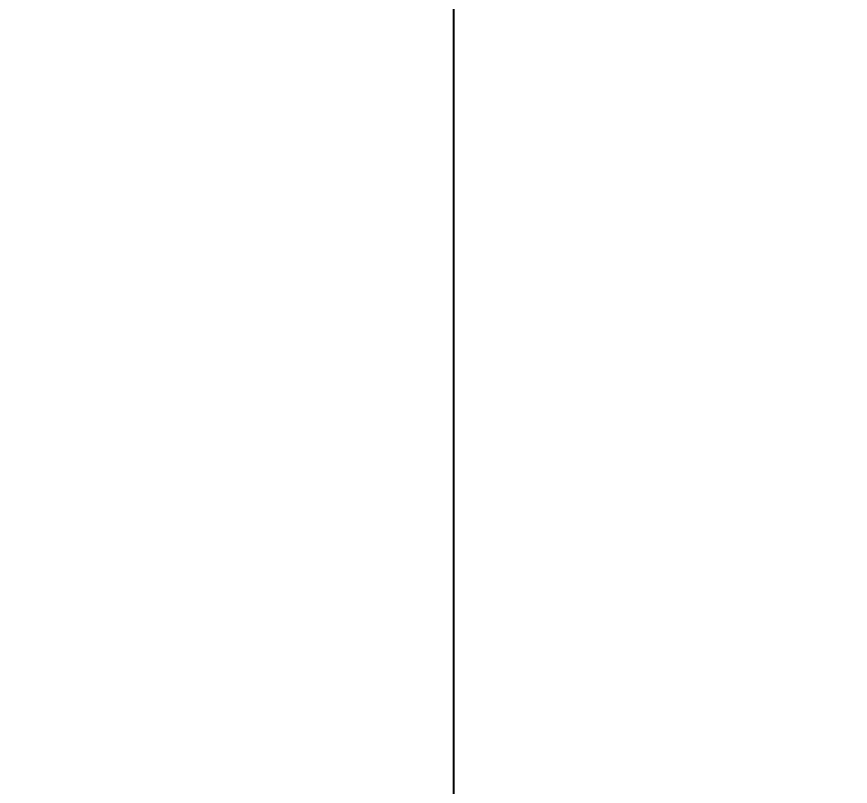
# Model space of a CAD drawing. Header units: inches. Extents: x 129892 to 140765, y 18172 to 24435.
# Drawn here: x 135436 to 135544.8, y 22386.2 to 22486.6 of the extents above; entities that cross this region are included whole.
import ezdxf

# ---------------------------------------------------------------- set-up
doc = ezdxf.new("R2010")
doc.units = ezdxf.units.IN
doc.header["$MEASUREMENT"] = 0
doc.header["$PDMODE"] = 66
doc.styles.add('EXCELSIOR', font='dim.shx', dxfattribs={"height": 45})
doc.dimstyles.new('EXCELSIOR', dxfattribs={"dimtxt": 50, "dimasz": 15, "dimexe": 20, "dimexo": 20, "dimgap": 10, "dimtad": 1, "dimdec": 0, "dimtxsty": 'EXCELSIOR', "dimblk": 'OBLIQUE', "dimcen": 2.5, "dimclrd": 1, "dimclre": 1, "dimclrt": 1, "dimadec": 0, "dimazin": 0, "dimtfac": 1, "dimtdec": 0, "dimtofl": 0, "dimtmove": 0, "dimatfit": 3, "dimfxl": 0, "dimlwd": 25, "dimarcsym": 0})

# ---------------------------------------------------------------- blocks, each defined once
blk = doc.blocks.new('_OBLIQUE')
at = {"color": 0, "linetype": 'ByBlock'}
blk.add_line((-0.5, -0.5), (0.5, 0.5), dxfattribs=at)
blk = doc.blocks.new('*D189')
at = {"color": 1, "lineweight": 25}
for p, q in [((135396.4, 22524.99), (135396.4, 22539.99)), ((135396.4, 22511.99), (135396.4, 22397.7))]:
    blk.add_line(p, q, dxfattribs=at)
at = {"color": 1, "lineweight": -2}
for p, q in [((135473.06, 22524.99), (135376.4, 22524.99)), ((135473.06, 22511.99), (135376.4, 22511.99))]:
    blk.add_line(p, q, dxfattribs=at)
at = {"layer": 'Defpoints', "color": 0}
for p in [(135493.06, 22524.99), (135396.4, 22511.99), (135493.06, 22511.99)]:
    blk.add_point(p, dxfattribs=at)
at = {"color": 1, "lineweight": 25, "xscale": 15, "yscale": 15, "zscale": 15}
for p, rotation in [((135396.4, 22524.99), 270), ((135396.4, 22511.99), 90)]:
    blk.add_blockref('_OBLIQUE', p, dxfattribs=dict(at, rotation=rotation))
at = {"color": 1, "insert": (135363.9, 22439.85), "char_height": 45, "attachment_point": 5, "rotation": 90, "style": 'EXCELSIOR'}
blk.add_mtext('13', dxfattribs=at)

msp = doc.modelspace()

# ---------------------------------------------------------------- linework, layer by layer
msp.add_lwpolyline([(135493.06, 22172.62), (135493.06, 24024.99), (137133.06, 24024.99), (137133.06, 22172.62)])

# ---------------------------------------------------------------- dimensions: what is measured, and where the dimension line sits
dim = msp.add_linear_dim(base=(135396.4, 22511.99), p1=(135493.06, 22524.99), p2=(135493.06, 22511.99), angle=90, dimstyle='EXCELSIOR')
dim.commit()
dim.dimension.update_dxf_attribs({"geometry": '*D189', "text_midpoint": (135363.9, 22439.85)})

doc.saveas('drawing.dxf')
